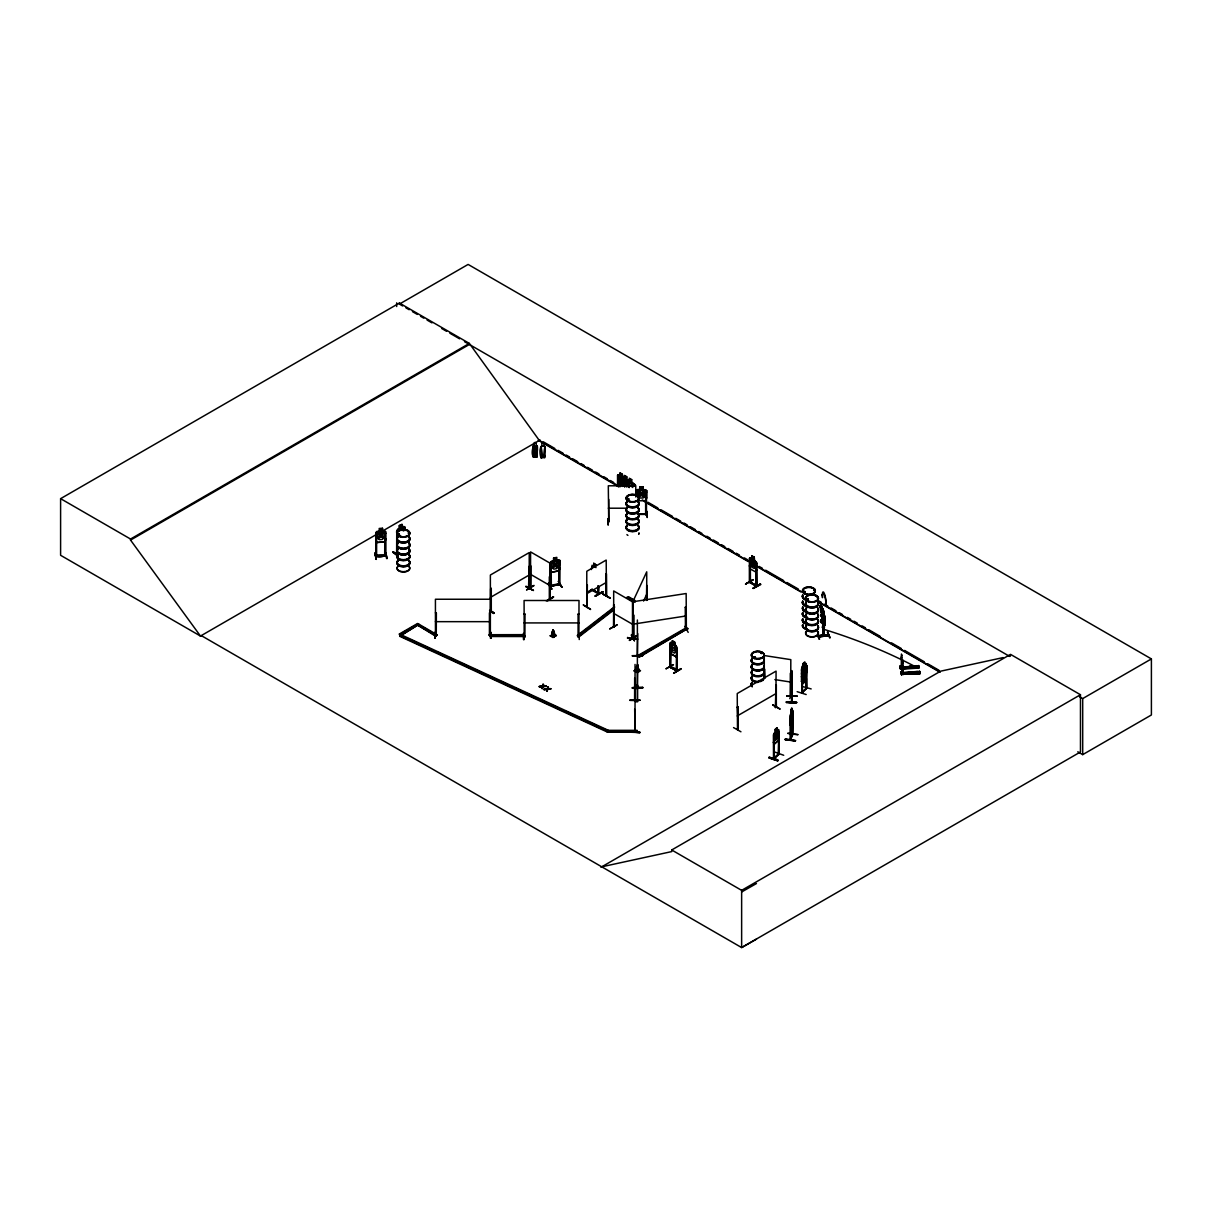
<?xml version="1.0" encoding="UTF-8"?>
<svg xmlns="http://www.w3.org/2000/svg" width="1212" height="1212" viewBox="0 0 1212 1212"><rect width="100%" height="100%" fill="white"/><g stroke="black" fill="none" stroke-linecap="round" stroke-linejoin="round"><path stroke-width="1.5" d="M791.512 681.598L791.406 683.598L791.33 682.386M901.667 667.903L901.94 660.01M791.239 683.386L791.694 675.463L791.194 689.158M791.512 672.493L791.33 677.235M791.512 677.508L791.8 673.72L791.497 683.644M791.497 677.387L791.557 676.387L791.618 678.917M900.925 666.57L900.274 665.797L900.516 669.039M900.168 666.115C899.955 665.509 902.592 670.706 901.425 657.919M902.501 662.373C901.986 671.827 900.925 670.903 902.864 673.645L902.985 665.236M901.864 672.251L902.713 673.645L902.592 659.889L902.864 661.207M786.391 701.748C805.601 701.384 793.769 704.929 786.391 701.733M791.436 680.341L791.345 684.083L791.254 682.507M901.273 657.404L901.425 654.041M917.772 671.569L919.711 671.963L901.213 673.145L901.319 671.948M902.334 663.676L902.788 660.328M791.33 684.568L791.572 679.568L791.663 680.811M911.909 666.676C912.424 668.251 909.212 666.206 910.894 667.403M913 672.812L912.136 673.024M552.975 633.012C552.021 623.922 558.05 640.118 551.596 636.148L552.93 630.088L552.339 633.149M637.179 668.236L637.724 664.782L637.86 668.297M791.694 686.553L791.3 692.582L791.587 674.448M820.978 621.18C821.918 626.225 819.797 615.272 821.584 622.726M823.13 620.892L823.963 635.83L823.327 620.18L823.115 636.073L823.084 621.998M823.418 620.847L823.842 621.877M791.663 685.962L791.466 687.871L791.36 679.856M792.572 710.338L790.269 715.913L790.269 740.017L792.633 733.427M792.315 734.836L792.966 711.929M823.599 621.756L823.312 621.801M791.194 683.083L791.754 679.341L791.406 687.719L791.239 685.568M901.304 666.115L901.501 659.101M536.295 455.5L536.78 448.198A2.288 1.863 0 0 0 536.295 445.258M544.082 456.076L544.552 448.788A2.288 1.863 0 0 0 544.082 445.925L544.037 443.592M791.542 683.083L791.694 678.099M792.466 717.671L790.421 725.397L792.603 717.625M901.455 656.631L901.289 657.934M901.94 660.449L901.819 667.888L901.077 666.57M632.785 637.588C632.013 639.36 633.376 635.467 634.012 637.906L633.997 615.211L633.103 615.363L633.331 638.027L634.194 637.239M633.24 637.997L632.77 637.118M632.482 638.451L632.497 602.47L646.723 571.837L646.723 599.864M791.3 689.658L791.133 690.688M791.406 688.749L791.572 686.553M786.361 702.521L796.663 702.505L786.361 702.445M786.921 696.264L797.238 696.218L786.952 695.9M795.33 741.002C764.575 736.972 816.312 743.623 785.421 738.911M791.451 672.721L791.694 670.615L791.406 676.584M785.406 739.335L795.42 740.759M791.694 673.524L791.815 672.039L791.754 702.339L791.587 670.615M791.421 683.613L791.587 681.795M792.239 674.054L791.724 696.945M791.89 696.4L791.754 701.46M792.254 696.961L792.3 695.612L791.83 696.249M791.36 702.278L791.845 696.491M791.769 702.233L792.3 696.142M637.618 638.921L627.543 638.088M627.528 638.163L627.664 637.376M637.603 639.33L627.649 637.83M552.324 636.497L552.854 630.331L551.596 636.148M637.421 665.297L639.118 670.66L637.451 671.812L636.527 671.721L637.27 665.282M801.45 674.145L801.95 670.872M773.847 758.5L774.301 734.002L775.195 732.26M774.059 757.848L778.574 754.031M824.978 624.468L824.554 616.181L824.948 616.938M824.69 616.923L820.16 605.303L821.236 611.939L823.327 615.62L822.706 610.151L821.236 606.606L820.978 607.348C826.675 608.712 824.357 640.012 825.13 616.772L824.554 617.029M824.448 623.847L825.205 625.044M534.053 443.001L534.007 445.349M534.886 455.242L535.295 454.5L534.886 455.364M543.127 455.136L542.931 456.106L542.824 455.136M543.203 455.348L543.097 455.621M590.502 609.075L583.199 604.879L590.532 609.515M790.542 714.277L790.269 723.322M778.786 737.32L778.24 740.577L774.013 744.304M636.527 671.721L635.467 670.857L637.133 665.312M797.148 691.673L806.177 694.537M526.569 590.017L534.037 585.441L526.765 589.668M616.953 624.786L609.697 629.013M790.572 720.079L790.966 721.337C792.557 718.807 792.421 697.4 790.572 714.928L790.618 740.077L791.694 712.202L790.966 719.125M768.923 757.742C777.195 757.697 784.649 764.257 768.923 757.758L777.68 760.833M769.196 757.394L777.937 760.575M777.937 760.212L769.211 757.015M635.8 671.357L637.058 665.555L635.633 670.312M637.376 655.828L686.356 627.68L687.765 628.498L639.224 657.237L637.8 656.419L653.98 647.072M637.376 619.999L637.376 687.81L637.724 664.782M634.649 700.506C617.893 700.036 650.511 700.021 636.694 700.415M635.043 664.434L635.027 731.593M753.697 657.025L753.879 657.904L755.273 657.465M754.803 657.677L754.061 657.737M760.984 653.268L761.954 653.041M761.272 653.541L761.954 653.495M824.736 624.392L820.872 614.817L824.705 625.074M398.475 529.947L399.293 529.386M397.733 534.295L398.884 534.416M399.566 534.613L398.506 533.689L399.172 534.068M408.868 532.674L408.05 533.022L409.171 532.962M626.907 499.117L627.755 498.511M627.604 498.541L626.922 499.268L628.892 499.147M637.694 497.92L637.512 497.935M807.646 599.349L806.434 599.531M802.753 594.744A6.424 3.712 0 0 0 807.071 599.364L808.01 599.001M808.162 599.561L808.04 598.864M814.04 589.971L814.343 590.002M813.737 590.547L814.419 590.123L813.631 590.259M817.1 597.774L817.055 597.592M551.263 635.633L552.823 630.164M635.467 670.857L637.012 665.464M490.769 611.802L493.723 613.423M493.693 613.499L494.102 612.802L489.648 610.363M494.041 612.863L489.648 610.666M733.548 727.579L740.941 731.79M550.142 586.26L559.914 584.411M551.218 585.245L559.914 583.593M559.05 562.368L559.08 584.835L558.929 562.171L559.929 562.201L558.929 562.171M393.218 551.808L398.354 555.49M393.203 552.172L398.354 555.96L393.279 551.748M637.785 655.692L639.224 656.525L687.765 628.498M635.073 732.184L634.679 709.247M753 562.671L755.106 561.474L753.591 563.777L755.046 567.943L753.106 564.095C752.319 567.867 749.258 564.883 752.591 563.186L751.107 559.171L753.061 562.838M676.19 656.859L670.645 653.556L669.842 650.45L670.569 653.632L676.19 656.859L677.008 654.586M750.137 568.867L749.486 565.656L750.137 568.867L755.833 572.064L756.576 569.731M755.833 572.064L756.576 569.837M801.45 681.538L802.011 667.418M801.405 681.417L801.965 681.977L806.162 676.417M805.647 677.962L806.313 676.417M551.475 572.185L558.853 570.776L560.035 560.489L556.869 560.186M553.657 560.808L550.415 562.338L551.399 572.291L558.974 570.913L560.065 567.958M773.514 758.863L773.407 734.836L775.225 732.26L775.135 729.457L776.907 727.806L776.953 730.745M385.78 539.098L384.659 541.855L376.947 542.431M385.901 539.173L384.749 542.006L376.871 542.521L375.841 539.855L375.947 532.492L376.902 531.401L384.704 530.811L385.901 531.765L385.886 555.808M634.179 637.86L633.194 637.739M686.356 629.755L686.159 593.516L633.103 601.728L632.876 638.618L632.77 615.605M542.234 688.628L542.976 686.34L546.082 685.947L542.976 686.81L542.234 688.628L542.249 686.401L541.643 688.295M546.96 691.355L547.703 689.067L550.793 688.674L547.703 689.537L547.809 686.946L547.067 689.204L543.93 689.613L547.067 688.734L546.96 691.355L546.976 689.128M542.355 686.007C535.174 686.265 543.43 688.34 543.082 684.219L543.082 686.416L543.673 684.553M542.355 686.477L543.082 684.219M791.088 710.444L791.83 708.384L791.694 711.292M791.088 711.368L791.557 710.232M785.3 739.684L785.437 738.896M787.921 733.23L797.844 734.472M790.512 739.441L792.875 734.002M547.794 689.143L548.4 687.28M646.663 497.95L645.496 500.753L637.557 500.753M900.183 667.448L918.605 665.706L918.711 666.464L900.228 667.66L900.274 665.797M918.681 666.085L900.092 667.039L900.561 669.282L919.044 668.039L918.938 667.282L900.486 668.857L900.152 667.312L918.681 666.206L916.726 665.827M917.908 672.327L901.167 672.69L901.607 675.023M901.561 674.781L901.486 671.524M918.999 667.797L918.605 665.509M919.65 671.448L919.756 672.205L919.65 671.448L901.137 672.751M920.044 673.554L901.47 674.342L920.09 673.781M548.566 583.078L551.793 589.183L548.582 583.533M401.748 530.386L402.884 527.659L399.505 529.311M646.481 600.379L646.723 585.457L647.072 599.91M646.829 600.44L647.072 585.517M631.179 635.043L634.406 640.754L631.679 634.558M764.196 678.356L764.287 669.16M764.196 669.357L764.636 678.432M790.36 673.19L790.209 695.233M792.148 692.461L789.754 698.642M673.463 664.752L665.888 668.857L673.115 664.63M823.675 627.013C824.705 625.756 823.63 631.846 823.63 627.24M824.508 627.301C825.266 624.013 819.857 627.574 823.433 627.983M643.557 601.061L646.723 594.259M819.418 639.224L817.206 634.952M374.917 553.414L376.235 559.308M374.917 553.096L376.311 559.414L374.978 553.051M591.274 589.789L592.092 590.259L592.259 589.244L587.775 591.835M592.017 590.214L592.335 589.532L598.046 592.774M592.092 589.668C613.726 601.182 576.382 581.412 598.531 593.925L598.773 586.305M670.524 645.042L669.857 644.663L670.766 644.905L670.494 667.524L670.084 666.07M670.084 666.888L677.356 671.084L676.629 648.238L676.372 670.887C680.296 668.857 660.631 663.312 676.917 670.342M541.946 443.365L541.794 445.925A2.288 1.863 0 0 0 541.325 448.864L541.794 456.076M435.199 632.346L434.835 638.3M435.29 638.239L435.214 631.997M523.478 639.572L523.417 633.618L523.948 639.163M523.917 639.542L523.917 633.209L524.008 639.618M750.183 581.927L749.349 581.502L750.425 582.608L750.349 565.746M750.198 557.868L756.5 562.413L756.652 586.487L749.349 582.321L749.41 558.308L751.955 558.793M750.44 581.76L749.622 581.321M755.909 586.153L756.167 563.489L755.849 586.108L755.955 585.32M801.602 693.006L806.51 687.916M805.919 688.446L806.844 688.052L801.541 692.31L802.435 692.673L802.359 670.281L801.602 670.645L802.359 670.281M737.154 728.821C739.638 727.715 735.426 729.866 738.138 729.382L738.138 706.929L737.229 707.172L738.138 706.929M403.323 531.023L402.02 524.326L399.354 525.523L399.354 528.296L396.763 530.523L396.612 554.641L397.233 554.066M774.286 757.848L774.317 758.621M778.271 753.682L779.21 753.258L773.514 758.939M778.771 753.182L779.164 754.182L773.817 759.106L773.998 736.063L773.907 759.015M380.81 534.613L383.659 531.871L381.538 535.204L383.765 538.31L380.871 535.84L377.962 538.734L380.159 535.28L378.053 532.295L380.962 534.507M792.875 734.82L792.603 710.232L792.375 734.881M385.719 555.566C385.068 557.232 371.857 555.853 376.796 555.899M384.81 533.265L385.78 533.386L384.81 533.265L384.704 555.687L385.886 554.99M586.744 607.348L586.79 571.276L606.197 560.065L606.454 596.259M605.833 596.243L606.197 573.685L606.091 596.092M754.212 657.768L754.621 656.859M761.787 653.026L761.363 652.844M807.737 599.243L806.828 598.88M813.964 590.259L814.373 590.714M686.159 628.998L685.462 629.104C685.598 631.407 684.401 627.831 686.25 628.74M685.159 629.725L686.25 629.558M790.724 739.956L792.375 734.29M396.324 553.611L397.46 553.642M397.157 554.096L396.324 554.429L397.006 553.278M558.944 559.793L551.46 561.217L550.415 562.338M398.172 529.917L399.505 528.387L399.415 525.584M436.471 634.679L435.532 634.74M524.084 634.649L489.527 634.709M490.436 635.527L489.345 635.527L490.36 635.497L490.375 575.018L529.22 552.596L529.22 588.638C528.432 590.486 530.038 586.956 528.932 588.32M525.084 635.967L524.19 635.967M525.114 636.755L524.008 636.785L524.19 635.664L525.114 636.542M579.078 635.967L578.003 635.967M613.196 610.439L579.078 636.785L577.972 636.558L579.109 636.542M535.083 455.045L535.219 454.727M646.647 514.645C645.057 515.661 645.042 512.615 646.647 513.63M801.889 670.887L805.662 666.827L806.253 669.085M804.541 679.038L804.586 681.841L802.965 683.553L804.692 681.871L805.45 677.296L804.647 665.661L802.647 667.933L803.692 670.024L802.602 674.417L804.01 670.266L805.419 671.463L804.359 669.297L805.298 665.115L804.041 669.009L803.177 667.403L802.314 675.463L803.117 683.432M803.071 663.555L804.798 661.873L805.45 669.963L804.632 678.159L803.117 679.75L802.314 668.115L803.162 663.585L802.132 667.509M802.041 667.479L805.904 663.464L804.738 664.782M805.95 688.492L806.768 665.646L806.813 688.158L801.859 693.234L802.041 670.175M806.768 665.646L806.01 666.024M802.041 678.432L805.783 674.493C808.828 664.721 802.48 684.871 801.496 676.326M802.192 686.416L811.176 688.931M802.011 693.143L801.45 668.994M530.538 587.502L530.689 588.32L530.568 565.549L530.28 588.093M549.4 599.137L549.4 576.715M614.075 627.165L613.681 604.591L613.651 626.983M911.894 667.024L911.076 667.282M777.013 727.836L775.225 729.488M777.013 730.594L778.725 730.018M774.013 733.366L778.225 729.457M778.877 753.94L778.271 754.5L778.816 731.563L779.134 754.122M779.119 731.669L778.331 732.018M778.195 740.517L774.059 744.471L773.407 742.183M774.938 752.107L783.709 755.273M636.527 490.618L637.603 489.572L645.42 489.724L646.541 490.648L646.435 514.706M375.735 555.55L376.644 555.475M376.538 555.414L376.72 556.263M490.421 610.181L491.36 610.197M490.421 611L491.39 610.818L490.557 611.242L490.633 588.774M738.093 728.609L737.472 728.973M775.453 706.672L776.407 706.49L775.407 706.641M775.407 707.55L776.392 706.444M825.175 624.983L820.872 614.817M536.901 446.167L537.052 457.03C534.977 458.333 538.976 449.379 536.871 445.864M541.219 446.652C544.385 474.634 534.553 441.986 544.658 446.652M536.871 456.803C526.341 461.121 537.583 429.745 533.401 456.909M533.841 457.03L533.447 456.803M540.961 457.606L544.93 457.591L544.9 446.864M579.048 636.739L577.442 635.346L614.56 606.757M577.442 636.042L587.835 628.043M590.805 625.756L608.621 612.03M611.59 609.742L614.56 607.454M613.196 609.727L579.048 636.042L577.442 635.346M790.8 695.658L790.709 673.463M637.148 731.033L608.363 731.033L607.121 731.942L399.718 636.3L419.019 624.286L400.824 635.497L399.399 633.982L417.61 623.468L437.229 634.8L435.82 636.315L417.61 625.104L435.82 635.618L437.229 634.8M399.718 636.3L400.96 634.694L399.399 633.982M607.121 731.942L608.363 730.336L637.148 730.336L637.148 732.199L608.363 732.199L608.363 730.336L400.96 634.694L400.824 635.497M617.65 475.346L618.453 474.786L617.544 475.271L617.575 486.224M629.27 487.512L629.301 478.21L631.679 479.588C628.68 484.133 644.36 489.193 627.558 480.073L625.498 482.512L623.483 478.952L625.028 482.861C621.68 484.467 624.68 487.618 625.543 483.77L626.816 487.072M749.486 558.384L750.289 557.823M824.115 619.423L821.236 613.317L821.342 605.106L824.221 612.924L824.221 619.408L823.327 618.378M398.293 533.78L398.4 534.613M628.498 499.071L627.286 499.056M803.329 591.82L805.177 591.956L804.026 591.91M808.101 599.455L806.495 599.425M435.32 635.285L436.471 635.482L435.381 635.24M489.315 634.906L490.466 634.467M489.451 635.27L489.375 634.421M490.36 635.542L490.315 634.452M490.527 635.815L525.114 636.164M577.972 636.179L579.109 635.724M577.972 636.558L578.972 636.527M578.972 635.952L578.185 635.967M637.451 671.812L637.588 665.433L638.951 671.206M806.374 688.537L805.813 663.434M542.128 443.244L543.506 443.107M778.68 754.546L778.786 729.927M587.108 584.714L587.047 607.515L587.365 584.851M602.743 593.971L610.212 598.137L602.894 593.895M624.438 478.255L624.438 475.498L626.846 476.861L626.695 479.71M626.771 476.907L624.362 475.543M626.771 479.664L627.983 481.27L628.104 486.527M622.014 485.345C616.226 470.741 633.543 479.8 629.104 487.512M617.832 476.74L617.832 486.073M528.493 589.062L529.22 566.216L529.477 588.865M528.75 589.214L529.477 566.352M525.75 586.578L533.492 590.517L526.159 586.335M597.789 592.926L598.789 592.926M598.122 585.926L597.789 593.501L598.607 593.971M602.758 592.017C579.366 604.394 618.999 582.957 595.516 596.228M595.107 596.016L602.394 591.698M677.281 648.617L676.372 648.375M670.266 666.13L669.857 667.176L677.114 671.221L677.008 647.117L674.63 644.829L674.539 642.118M670.842 666.539L669.781 666.236L670.494 666.706M680.871 668.585L673.614 673.266L680.947 669.039M680.902 668.948L673.72 673.266M775.332 707.596L776.074 684.75L776.316 707.399L776.316 684.886M779.937 708.823L773.014 704.869M737.487 707.308L738.138 729.351M546.264 600.91L553.536 596.698L547.43 600.713M547.93 600.652L553.581 597.137M629.573 640.466L636.648 635.739L629.392 639.951M629.407 640.33L636.679 636.148M201.374 635.649L200.586 636.118L60.6 555.293L60.6 498.662L399.415 303.045L469.362 343.42L539.31 440.441L620.044 486.83L620.044 472.847L622.423 474.225L622.392 477.164M399.415 303.045L399.415 304.091L468.12 264.428L1151.4 658.919L1151.4 714.974L1082.695 754.637L1077.786 751.788M60.6 498.662L130.548 539.037L469.362 343.42M756.47 939.118L741.638 947.572L201.283 635.603L200.48 636.058L130.548 540.082L469.362 344.466M200.48 636.058L376.008 534.719M540.097 439.986L382.553 531.038L382.537 528.22L379.189 528.462L379.311 531.371L377.629 532.416L377.629 537.567L379.311 539.658L382.431 539.416L384.113 537.083L384.113 531.932L382.431 531.144L382.431 528.311M622.423 476.998L623.938 477.952L618.408 474.665M620.044 475.604L618.847 476.028L618.847 481.179L620.044 484.073L622.271 485.361L623.468 483.846L623.468 478.695L622.271 477.089M623.968 477.876L624.771 479.513M624.741 479.391L624.771 486.936M627.589 480.073L629.301 480.967M618.302 485.83L617.65 482.618L618.287 485.845M631.679 479.588L631.528 486.785M634.073 484.694L633.149 483.285M399.399 634.679L417.61 624.18L431.169 631.997M490.375 597.44L529.22 575.018M593.804 566.14L593.804 563.383L593.804 566.322L592.607 566.549M596.122 564.807L593.728 563.428M586.79 593.698L606.197 582.487M553.217 633.664L556.323 635.542L552.975 637.467L549.854 635.679M633.497 601.909L627.013 597.471L628.437 596.652L634.906 600.394M627.013 598.167L628.437 597.349L633.285 600.152M751.879 558.656L751.879 555.884L754.258 557.262L754.182 560.08L756.652 562.383L756.909 586.335L749.622 582.139M749.698 559.762L750.107 582.714M751.879 555.884L750.683 564.216L751.879 567.11L754.106 568.398L755.303 566.883L754.258 557.262M753.137 579.639L745.456 584.078L753.031 579.987M756.833 585.487L750.183 582.169L756.424 585.623M753.137 588.047L760.469 583.911L753.182 588.123M760.469 584.229L753.197 588.487L760.818 584.487M657.222 645.208L668.554 638.663M671.781 636.8L684.735 629.316M676.144 645.784L670.69 642.451L669.842 643.057L669.857 667.176L670.115 644.526M672.312 643.587L672.312 640.633L674.705 642.012L675.735 646.481L675.735 651.632L674.539 653.147L672.312 651.859L671.115 648.965L671.115 643.814L672.312 643.39M634.073 670.903L637.179 668.888M637.421 668.888L640.527 670.766L637.421 672.69L634.073 670.827M737.229 715.959L776.074 693.537M600.97 867.277L940.588 671.19L1003.157 657.586M601.758 866.807L671.706 851.597L671.706 849.976L1010.52 654.359L1080.468 694.734L1080.468 751.955L741.638 947.572L741.638 890.35L1080.468 694.734M1010.52 655.98L1009.732 656.449L464.484 341.648M1079.453 696.703L1082.695 698.582L1151.4 658.919M741.638 891.987L756.47 883.533M643.163 486.966L640.012 486.966L640.012 489.724L638.33 490.648L638.33 495.799L640.012 497.996L643.163 497.996L644.86 495.799L644.86 490.648L643.163 489.724L643.284 486.8L639.906 486.876L639.906 489.633M399.505 525.629L401.99 524.508M401.93 527.22L404.747 526.917L404.747 530.614L404.581 526.932M396.763 554.581L397.157 531.674M397.369 531.841L396.415 532.007M491.042 609.863L490.784 611.196M775.922 707.172L776.074 671.115L737.229 693.537L737.487 729.73M399.202 534.325L398.187 534.492M626.922 499.268L628.573 499.556L628.255 498.511M803.935 591.198L803.904 592.107M804.859 592.092L803.738 592.153M807.01 598.683L806.631 599.546M533.659 446.304L533.628 457.03M541.188 457.5L541.885 457.485M544.203 457.621L544.658 448.273M534.583 442.516L535.734 442.516M543.021 455.818L542.658 455.939M790.694 695.9L790.815 659.646L764.287 655.54L764.287 678.159A6.514 3.757 0 0 0 764.06 677.129M559.838 584.669L560.035 583.79L559.187 584.017M686.159 629.816L686.159 607.151L685.25 607.288L685.477 629.952M608.757 499.405L608.818 521.827M549.763 598.97L549.99 563.125L530.568 551.914L530.583 588.335M803.753 591.289L805.101 591.517M636.239 669.888L637.133 669.706M376.599 556.535L376.644 533.871L375.735 533.931L376.644 533.871M624.513 478.392L623.301 478.619L623.301 483.77L624.513 486.663M737.957 729.169L737.881 706.793M628.104 481.376L629.301 481.149M553.611 557.975L556.823 557.368L556.747 560.308L558.353 560.914L558.353 566.065L556.747 568.579L553.763 569.155L552.157 567.246L552.157 562.095L553.763 560.868L553.611 557.975L553.611 560.732M550.233 563.822L551.233 563.853L550.233 563.822L550.248 586.457L558.838 584.032M561.717 587.244L558.368 581.215L561.641 586.866M558.459 581.593L562.126 587.229M676.675 670.66L676.629 653.844M608.712 522.099L608.303 485.785L635.755 485.785L635.755 496.996M686.25 607.348L685.25 607.288M633.179 636.891L633.997 636.815M685.356 629.907L686.113 629.558M688.204 632.391L684.932 626.316M633.103 624.15L686.159 615.954M911.954 672.342L912.848 672.478M820.948 605.318L823.433 610.272M821.221 608.06L825.13 617.544L821.388 606.939L823.206 611.303L822.448 611.848L823.206 616.075L821.418 611.651L821.403 607.894M823.327 610.212L824.221 612.924M820.948 611.742L821.054 605.303M820.872 615.575L821.221 614.772M820.706 621.332L820.994 620.014M820.706 620.059L821.584 621.438M823.706 621.332L822.63 621.438L822.857 635.982M829.614 637.815L827.69 632.043M818.055 635.755L828.205 634.694M818.145 635.936L828.19 634.527M828.478 634.952L818.479 636.739L828.463 634.861L818.161 635.603M827.281 632.043L830.084 637.83L827.69 631.997M543.082 685.962L546.082 685.947M539.204 686.416L546.082 686.416M539.204 686.886L542.249 686.856M547.794 688.689L550.793 688.674M543.93 689.143L550.793 689.143M543.93 689.613L546.976 689.598M578.033 635.694L578.079 636.755M646.435 513.888L637.497 513.858M645.723 514.418L646.647 514.449M559.686 584.381L550.475 586.457M525.826 586.457L533.083 590.289M772.665 704.99L779.998 709.172M524.902 636.815L525.008 614.12L524.084 614.12L525.008 614.12M578.897 636.815L579.003 600.501L524.084 600.501L524.19 636.785M385.764 552.717L387.082 558.611L385.749 552.672M901.804 655.45L901.743 654.586M901.819 655.722L901.819 657.737M902.713 663.494L902.864 661.464M910.061 666.07C911.53 671.115 908.273 664.403 911.939 665.949L912.333 667.918M913.606 666.039L915.469 665.721L915.878 667.691M900.395 668.024L902.41 667.812L902.41 668.782L902.016 665.842M901.183 671.706L903.091 671.736L901.243 672.266M911.106 672.024L912.984 671.706L913.378 673.675M914.651 671.781L916.514 671.463L916.923 673.433M901.198 673.024L919.726 671.827M901.44 673.781L903.425 673.402L903.455 674.523L903.061 671.584M920.044 673.221L901.47 674.357L920.059 673.417L919.65 671.251M559.702 584.411L559.823 583.608M550.475 585.638L551.339 586.26L551.127 563.656M627.68 498.526L628.77 498.859M398.96 534.871L398.051 534.583M807.086 598.698L808.313 599.273M598.228 592.607L597.91 593.607L597.864 586.078M670.494 667.524L670.766 644.905M607.969 518.903L608.257 524.432M436.365 612.863L435.426 612.863L436.365 613.06L436.259 635.558L435.35 635.527L436.471 634.467M524.084 635.346L489.421 635.497L489.421 612.863L490.345 612.863M578.079 614.12L579.003 614.332L578.079 614.12L578.079 636.815M579.078 633.679L579.245 639.542M637.724 633.618L637.376 656.571M524.978 636.527L490.527 636.512L490.527 634.649M490.496 638.36L490.496 631.982M632.391 655.662L642.693 655.495L632.406 655.995M632.406 655.859L642.693 655.798M634.679 678.069L634.588 701.021M642.693 687.371C623.725 686.507 634.846 690.295 642.693 687.325M632.406 688.143L642.708 688.128M632.406 687.825L642.708 687.765M629.71 700.309L640.012 700.248M629.71 731.806L640.012 732.578L629.71 731.896M640.012 732.215L629.71 732.199L640.012 732.548M541.219 455.318L541.491 457.182L544.385 457.182L544.658 455.318M533.704 455.515L536.613 455.515M542.415 455.545L543.461 455.454L543.461 457.182L542.415 457.091L542.415 455.454M533.447 455.818L536.871 455.818M541.491 456.091L544.385 456.091M541.219 456.288L544.658 456.288M533.704 456.606L536.613 456.606M637.603 489.633L640.012 489.663M643.163 489.663L646.663 490.602M646.541 492.011L645.617 492.011L645.648 514.676M636.467 492.223L637.391 492.223M645.617 492.223L646.541 492.223M608.303 508.207L626.604 508.207M646.799 511.509L647.223 517.524L646.723 511.146M637.497 514.07L645.511 514.07M637.497 514.449L646.541 514.388M490.345 599.243L435.426 599.243L435.456 635.512M435.426 621.665L490.345 621.665M524.084 622.923L579.003 622.923M552.975 637.467L556.323 635.467M635.618 701.097L637.618 701.097M608.363 731.487L637.148 731.487M385.613 554.748C379.129 560.156 367.312 554.142 384.704 554.869M822.993 622.059L822.63 621.211M786.921 696.097L797.238 696.233M384.886 555.081L384.749 555.899M375.887 556.596L375.856 532.522M552.96 630.376L554.748 635.982M776.862 730.715L777.74 730.806L776.862 738.987L775.195 740.532L774.301 739.153M790.936 710.277L791.042 713.05M787.815 733.427L797.86 734.805M774.892 679.599L790.815 682.068M754.531 656.798L755.364 657.419L754.531 657.086M385.28 552.672L386.598 558.535M806.328 663.873L806.45 673.024M801.541 676.432L801.996 678.553M549.672 599.364L549.657 576.564M749.849 582.184L749.698 567.231M407.823 638.557L433.532 650.42M436.956 651.995L483.24 673.342M486.663 674.917L512.373 686.78M515.797 688.355L556.944 707.323M565.519 711.277L608.363 731.033M399.718 635.603L607.121 731.245M638.073 669.797L639.118 670.66M791.754 701.763L791.421 676.266M626.771 485.724L624.513 484.452L624.513 479.301L627.558 481.134L626.028 483.452L627.058 486.027M624.756 480.967L624.089 480.588L624.089 486.194M626.831 482.224L627.498 486.345M489.603 610.757L494.102 613.272M399.415 304.091L402.672 305.969M405.929 307.848L409.186 309.727M412.428 311.605L417.307 314.423M420.564 316.302L423.821 318.18M427.078 320.059L431.957 322.877M441.713 328.513L446.592 331.33M449.849 333.209L459.606 338.83M618.332 474.71L620.12 475.755L620.12 472.983M620.044 476.71L622.301 478.134M629.301 482.058L631.558 483.482M751.788 555.929L754.182 557.323M620.044 481.861L622.271 483.149M756.167 563.489L756.833 563.883L755.909 563.641M543.37 441.865L554.808 448.47M558.081 450.364L562.989 453.197M566.246 455.076L569.519 456.969M572.791 458.848L577.7 461.681M580.972 463.575L584.229 465.469M587.502 467.347L592.41 470.18M595.683 472.074L598.94 473.953M603.849 476.786L607.121 478.679M610.393 480.558L613.651 482.452M647.981 502.268L657.798 507.934M661.055 509.813L672.508 516.418M675.766 518.312L680.674 521.145M683.947 523.023L687.219 524.917M690.492 526.811L695.385 529.629M698.657 531.523L701.93 533.416M706.823 536.234L710.096 538.128M713.368 540.022L718.277 542.855M721.549 544.733L724.806 546.627M728.079 548.506L732.987 551.339M736.26 553.233L739.517 555.111M744.426 557.944L747.698 559.838M759.136 566.443L762.409 568.322M765.681 570.216L783.664 580.593M786.921 582.487L798.375 589.093M817.979 600.41L821.251 602.303M824.524 604.197L827.796 606.076M831.068 607.969L835.962 610.803M839.234 612.681L842.507 614.575M847.4 617.408L850.672 619.287M853.945 621.18L857.217 623.059M862.126 625.892L865.383 627.786M868.656 629.664L880.094 636.285M891.547 642.89L901.349 648.541M904.622 650.435L924.241 661.752M927.498 663.646L938.952 670.251M642.284 499.889L750.167 562.186M755.076 565.019L802.48 592.38M817.191 600.879L939.785 671.66M538.234 440.289L618.59 486.694M644.829 501.829L748.152 561.489M756.349 566.216L800.632 591.789M817.024 601.258L940.027 672.266M752.728 579.881L745.85 583.851M593.804 563.565L596.031 564.853M596.031 567.61L592.092 565.246L591.426 569.549M686.356 628.392L687.765 629.21M627.013 597.471L635.118 602.137M633.103 602.167L613.681 590.956L613.696 627.377L613.757 604.924M670.6 642.496L672.387 643.542L672.387 640.784M613.681 613.378L633.103 624.589M669.827 645.663L677.008 649.783M530.568 574.352L549.99 585.563M548.4 687.749L547.809 686.946M671.706 849.976L741.638 890.35M404.656 526.993L403.702 526.417L397.642 529.235L396.854 537.87M396.763 537.916L397.581 540.294M392.87 552.339L397.9 556.157M823.645 635.406L824.008 621.695M536.204 446.061L536.613 457.03M536.234 446.167L536.386 457.03M606.5 596.243L606.454 573.837M554.914 635.436L553.323 630.134M628.331 480.543L629.179 481.997M560.035 560.489L559.868 584.699M551.399 572.291L550.521 569.701M548.521 583.442L551.793 589.183M548.082 583.578L551.308 589.229M536.143 442.774L536.295 445.349M631.603 634.921L634.406 640.754M820.327 606.227L820.327 607.894M821.236 610.56L822.706 614.105L822.706 611.53M817.691 634.482L819.509 639.285L817.645 634.83M773.514 742.229L774.104 744.335M637.542 665.358L638.8 670.145M805.753 666.858L806.313 669.009M916.726 665.63L917.12 667.6A394.006 261.989 9 0 0 823.63 629.27M917.772 671.387L918.166 673.357M913.606 665.842L913.999 667.812M914.651 671.584L915.045 673.554M911.106 671.827L911.5 673.796M901.486 673.16L901.364 671.978M610.045 598.122L602.712 594.062M631.543 482.361L632.725 484.042L632.725 487.482M637.467 665.585L638.345 671.63M554.142 636.406L553.263 630.361L553.248 636.588M553.217 630.073L553.869 634.573M790.179 723.231L790.542 725.412M901.667 657.752L901.789 659.495M534.007 455.5L533.538 448.198A2.288 1.863 0 0 1 534.007 445.258M791.375 684.28L791.421 686.825L791.345 685.341M791.572 675.463L791.739 677.629M491.072 638.36L490.951 632.361L490.633 638.3M902.546 664.843L902.592 672.327M608.257 524.902L608.227 518.494L608 524.857M1082.695 698.582L1082.695 754.637M821.297 621.483L821.297 622.771M820.297 605.439L820.297 608.015M806.45 678.629L806.465 688.522M803.026 680.644L803.071 683.583M764.727 669.221L764.727 678.235M646.663 490.542L646.663 498.011M637.391 495.966L637.391 492.011L636.467 492.011L636.467 495.966M636.527 490.557L636.527 496.162M622.271 474.331L622.286 486.451M618.499 477.119L618.499 486.451M618.241 477.255L618.241 486.603M617.15 624.953L609.894 628.71M598.531 586.457L598.38 593.925M591.895 589.38L591.865 590.214M535.689 456.606L535.689 454.864L534.628 454.97L534.628 456.606M534.113 453.227L534.083 456.909M533.447 445.864L533.189 457.045M491.284 588.396L491.284 610.909L491.042 588.259M396.672 302.833L396.672 306.545M130.548 539.037L130.548 540.082M764.06 665.994A6.514 3.757 0 0 1 756.924 670.706A6.514 3.757 0 0 1 752.137 665.085M763.984 666.373A6.424 3.712 0 0 1 756.939 671.009A6.424 3.712 0 0 1 752.213 665.479M764.166 672.145A6.393 3.697 0 0 1 756.121 675.72A6.393 3.697 0 0 1 752.228 670.312M752.213 670.645A6.424 3.712 0 0 0 756.939 676.175A6.424 3.712 0 0 0 763.984 671.615A6.424 3.712 0 0 1 756.939 676.175A6.424 3.712 0 0 1 752.213 670.721M764.06 659.813A6.514 3.757 0 0 1 756.924 664.509A6.514 3.757 0 0 1 752.137 658.904M763.984 665.327A6.424 3.712 0 0 1 756.939 669.978A6.424 3.712 0 0 1 752.213 664.434M763.969 660.192A6.408 3.697 0 0 1 756.939 664.812A6.408 3.697 0 0 1 752.228 659.298M764.06 665.676A6.514 3.757 0 0 1 756.924 670.387A6.514 3.757 0 0 1 752.137 664.767M764.06 659.495A6.514 3.757 0 0 1 756.924 664.191A6.514 3.757 0 0 1 752.137 658.586M763.969 659.146A6.408 3.697 0 0 1 756.939 663.782A6.408 3.697 0 0 1 752.228 658.252M752.137 686.492A6.514 3.757 0 0 1 752.137 682.72M752.213 686.825A6.424 3.712 0 0 1 752.213 683.113M764.181 673.084A6.408 3.697 0 0 1 756.121 676.66A6.408 3.697 0 0 1 752.228 671.236M757.773 682.174A6.514 3.757 0 0 1 752.137 676.538M764.06 677.447A6.514 3.757 0 0 1 764.287 678.417M752.213 685.78A6.424 3.712 0 0 1 752.213 682.068M757.773 682.477A6.408 3.697 0 0 1 752.228 676.932M752.137 686.174A6.514 3.757 0 0 1 752.137 682.401M763.408 679.977A6.514 3.757 0 0 1 762.378 680.765M761.03 681.356A6.514 3.757 0 0 1 759.454 681.735M757.773 681.856A6.514 3.757 0 0 1 752.137 676.22M763.969 678.705A6.408 3.697 0 0 1 762.303 680.356M760.984 680.947A6.408 3.697 0 0 1 753.243 680.356A6.408 3.697 0 0 1 752.228 675.887M763.969 676.781A6.408 3.697 0 0 1 764.181 677.735M409.05 543.794A6.408 3.697 0 0 1 403.232 549.248A6.408 3.697 0 0 1 397.945 543.612M409.065 549.218A6.439 3.712 0 0 1 403.232 554.687A6.439 3.712 0 0 1 397.93 549.036M409.02 548.627A6.378 3.681 0 0 1 403.232 554.066A6.378 3.681 0 0 1 397.975 548.445M409.141 543.4A6.514 3.757 0 0 1 403.217 548.945A6.514 3.757 0 0 1 397.854 543.218M409.141 543.082A6.514 3.757 0 0 1 403.217 548.627A6.514 3.757 0 0 1 397.854 542.9M409.05 542.749A6.424 3.712 0 0 1 403.232 548.218A6.424 3.712 0 0 1 397.93 542.567M409.05 537.598A6.424 3.712 0 0 1 403.232 543.067A6.424 3.712 0 0 1 397.93 537.416M409.141 537.219A6.514 3.757 0 0 1 403.217 542.764A6.514 3.757 0 0 1 397.854 537.037M409.141 536.901A6.514 3.757 0 0 1 403.217 542.446A6.514 3.757 0 0 1 397.854 536.719M409.05 536.552A6.424 3.712 0 0 1 403.232 542.037A6.424 3.712 0 0 1 397.93 536.386M409.065 548.763A6.439 3.712 0 0 1 403.232 554.232A6.439 3.712 0 0 1 397.93 548.582M409.05 561.429A6.408 3.697 0 0 1 403.232 566.883A6.408 3.697 0 0 1 397.945 561.247M409.065 566.595A6.439 3.712 0 0 1 403.232 572.079A6.439 3.712 0 0 1 397.93 566.413M409.02 566.262A6.378 3.681 0 0 1 403.232 571.7A6.378 3.681 0 0 1 397.975 566.08M409.141 561.035A6.514 3.757 0 0 1 403.217 566.58A6.514 3.757 0 0 1 397.854 560.853M409.141 560.717A6.514 3.757 0 0 1 403.217 566.262A6.514 3.757 0 0 1 397.854 560.535M409.05 560.383A6.408 3.697 0 0 1 403.232 565.837A6.408 3.697 0 0 1 397.945 560.202M409.05 555.232A6.408 3.697 0 0 1 403.232 560.702A6.408 3.697 0 0 1 397.945 555.051M409.141 554.854A6.514 3.757 0 0 1 403.217 560.398A6.514 3.757 0 0 1 397.854 554.672M409.141 554.535A6.514 3.757 0 0 1 403.217 560.08A6.514 3.757 0 0 1 397.854 554.354M409.05 554.187A6.424 3.712 0 0 1 403.232 559.671A6.424 3.712 0 0 1 397.93 554.02M638.224 508.616A6.424 3.712 0 0 1 632.406 514.085A6.424 3.712 0 0 1 627.104 508.434M638.239 513.57A6.439 3.712 0 0 1 632.391 519.054A6.439 3.712 0 0 1 627.104 513.388M638.194 513.449A6.378 3.681 0 0 1 632.406 518.887A6.378 3.681 0 0 1 627.134 513.267M638.315 508.222A6.514 3.757 0 0 1 632.391 513.767A6.514 3.757 0 0 1 627.028 508.04M638.315 507.904A6.514 3.757 0 0 1 632.391 513.449A6.514 3.757 0 0 1 627.028 507.722M638.224 507.57A6.424 3.712 0 0 1 632.406 513.04A6.424 3.712 0 0 1 627.104 507.389M638.224 502.419A6.424 3.712 0 0 1 632.406 507.889A6.424 3.712 0 0 1 627.104 502.238M638.315 502.041A6.514 3.757 0 0 1 632.391 507.586A6.514 3.757 0 0 1 627.028 501.859M638.315 501.723A6.514 3.757 0 0 1 632.391 507.267A6.514 3.757 0 0 1 627.028 501.541M638.224 501.389A6.408 3.697 0 0 1 632.406 506.843A6.408 3.697 0 0 1 627.119 501.207M638.239 513.843A6.439 3.712 0 0 1 632.391 519.327A6.439 3.712 0 0 1 627.104 513.661M638.224 526.25A6.408 3.697 0 0 1 632.406 531.704A6.408 3.697 0 0 1 627.119 526.069M638.315 525.856A6.514 3.757 0 0 1 632.391 531.401A6.514 3.757 0 0 1 627.028 525.675M638.315 525.538A6.514 3.757 0 0 1 632.391 531.083A6.514 3.757 0 0 1 627.028 525.357M638.224 525.205A6.424 3.712 0 0 1 632.406 530.674A6.424 3.712 0 0 1 627.104 525.023M638.224 520.054A6.424 3.712 0 0 1 632.406 525.523A6.424 3.712 0 0 1 627.104 519.872M638.315 519.675A6.514 3.757 0 0 1 632.391 525.22A6.514 3.757 0 0 1 627.028 519.493M638.315 519.357A6.514 3.757 0 0 1 632.391 524.902A6.514 3.757 0 0 1 627.028 519.175M638.224 519.024A6.408 3.697 0 0 1 632.406 524.478A6.408 3.697 0 0 1 627.119 518.842M638.224 514.358A6.408 3.697 0 0 1 632.406 519.827A6.408 3.697 0 0 1 627.119 514.191M638.982 532.947A6.408 3.697 0 0 1 638.724 533.901M627.922 535.386A6.408 3.697 0 0 1 626.937 534.598M638.997 533.295A6.424 3.712 0 0 1 638.739 534.25M817.645 608.742A6.424 3.712 0 0 1 811.813 614.211A6.424 3.712 0 0 1 806.525 608.56M817.645 613.969A6.439 3.712 0 0 1 811.813 619.453A6.439 3.712 0 0 1 806.51 613.802M817.645 613.696A6.439 3.712 0 0 1 811.813 619.18A6.439 3.712 0 0 1 806.51 613.53M817.721 608.363A6.514 3.757 0 0 1 811.813 613.908A6.514 3.757 0 0 1 806.45 608.182M817.721 608.03A6.514 3.757 0 0 1 811.813 613.59A6.514 3.757 0 0 1 806.45 607.848M817.645 607.697A6.424 3.712 0 0 1 811.813 613.181A6.424 3.712 0 0 1 806.525 607.53M817.645 602.546A6.424 3.712 0 0 1 811.813 608.03A6.424 3.712 0 0 1 806.525 602.379M817.721 602.167A6.514 3.757 0 0 1 811.813 607.712A6.514 3.757 0 0 1 806.45 601.985M817.721 601.849A6.514 3.757 0 0 1 811.813 607.394A6.514 3.757 0 0 1 806.45 601.667M817.645 601.516A6.424 3.712 0 0 1 811.813 606.985A6.424 3.712 0 0 1 806.525 601.334M817.645 614.166A6.439 3.712 0 0 1 811.813 619.65A6.439 3.712 0 0 1 806.51 613.984M817.645 626.377A6.424 3.712 0 0 1 811.813 631.846A6.424 3.712 0 0 1 806.525 626.195M817.645 631.558A6.439 3.712 0 0 1 811.813 637.042A6.439 3.712 0 0 1 806.51 631.376M817.645 631.331A6.439 3.712 0 0 1 811.813 636.815A6.439 3.712 0 0 1 806.51 631.164M817.721 625.998A6.514 3.757 0 0 1 811.813 631.543A6.514 3.757 0 0 1 806.45 625.816M817.721 625.665A6.514 3.757 0 0 1 811.813 631.225A6.514 3.757 0 0 1 806.45 625.483M817.645 625.331A6.424 3.712 0 0 1 811.813 630.816A6.424 3.712 0 0 1 806.525 625.165M817.645 620.18A6.424 3.712 0 0 1 811.813 625.665A6.424 3.712 0 0 1 806.525 620.014M817.721 619.802A6.514 3.757 0 0 1 811.813 625.347A6.514 3.757 0 0 1 806.45 619.62M817.721 619.483A6.514 3.757 0 0 1 811.813 625.028A6.514 3.757 0 0 1 806.45 619.302M817.645 619.15A6.424 3.712 0 0 1 811.813 624.619A6.424 3.712 0 0 1 806.525 618.968M817.615 614.514A6.393 3.697 0 0 1 811.813 619.953A6.393 3.697 0 0 1 806.541 614.332M807.071 606.591A6.424 3.712 0 0 1 802.753 601.97M807.071 611.409A6.408 3.697 0 0 1 802.768 606.803M815.161 594.956A6.424 3.712 0 0 1 815.328 595.91M807.056 606.273A6.514 3.757 0 0 1 802.662 601.606M807.056 605.955A6.514 3.757 0 0 1 802.662 601.288M807.071 605.545A6.424 3.712 0 0 1 802.753 600.94M807.071 600.394A6.424 3.712 0 0 1 802.753 595.789M807.056 600.091A6.514 3.757 0 0 1 802.662 595.41M807.056 599.773A6.514 3.757 0 0 1 802.662 595.092M807.071 624.225A6.424 3.712 0 0 1 802.753 619.605M807.071 629.043A6.408 3.697 0 0 1 802.768 624.438M807.071 629.392A6.424 3.712 0 0 1 802.753 624.771A6.424 3.712 0 0 0 807.071 629.422M807.071 616.999A6.424 3.712 0 0 1 802.753 612.378M807.056 623.907A6.514 3.757 0 0 1 802.662 619.241M807.056 623.589A6.514 3.757 0 0 1 802.662 618.923M807.071 623.18A6.424 3.712 0 0 1 802.753 618.574M807.071 618.029A6.424 3.712 0 0 1 802.753 613.423M807.056 617.726A6.514 3.757 0 0 1 802.662 613.045M807.056 617.408A6.514 3.757 0 0 1 802.662 612.727M807.071 612.333A6.408 3.697 0 0 1 802.768 607.727M791.633 684.947L791.694 686.613L791.633 684.947M790.83 714.701L790.8 721.185L791.466 716.868C792.542 723.655 792.178 702.93 791.481 715.61L790.83 714.701M805.116 677.372L804.541 677.978L803.723 676.417L802.389 680.341L803.404 676.129L802.344 673.948L803.753 675.145L805.147 670.993L804.071 675.402L805.116 677.372M774.665 733.821L775.786 735.957L774.604 740.32L776.15 736.199L777.119 737.972L777.695 737.441L776.528 735.245L777.634 731.063L776.18 734.942L774.665 733.821M558.02 567.216L556.99 567.504L555.217 565.171L552.445 568.383L554.535 564.701L552.536 561.929L555.172 563.959L557.899 560.898L555.869 564.459L558.02 567.216M644.542 496.89L643.466 496.965L641.602 494.299L638.679 496.981L640.875 493.693L638.769 490.542L641.542 493.072L644.42 490.542L642.284 493.723L644.542 496.89M804.632 670.797L803.117 672.387L804.647 670.812M804.632 673.008L803.117 674.599L804.647 673.024M804.359 680.735L803.389 682.689L804.359 680.735M804.374 662.737L803.389 664.676L804.374 662.737M826.629 606.136L825.66 603.788L825.993 604.606A7.227 1.363 82.2 0 0 824.327 594.653A7.227 1.363 82.2 0 0 822.645 596.486L822.463 597.683L821.948 594.804L822.281 595.607A8.651 1.636 82.2 0 1 824.281 593.395A8.651 1.636 82.2 0 1 826.296 605.333L826.629 606.136M776.559 728.685L775.483 730.594L776.559 728.685M776.862 731.624L775.195 733.169L775.195 738.32L776.862 736.775L776.862 731.624M633.603 485.8L634.27 486.179L633.603 485.8M591.607 567.261L592.259 567.64L591.607 567.261M626.907 480.573L626.801 486.179L626.846 480.709M401.551 525.175L399.96 526.811L401.551 525.175M404.369 528.417L403.641 528.75L404.369 528.417M556.217 558.111L554.293 558.474L554.293 559.399L556.217 559.02L556.217 558.111M556.747 561.217L553.763 561.792L553.763 566.943L556.747 566.368L556.747 561.217M828.584 635.573L818.57 636.951L828.599 635.633M381.886 528.886L379.871 529.038L379.871 529.947L381.886 529.811L381.886 528.886M382.431 532.068L379.311 532.295L379.311 537.446L382.431 537.204L382.431 532.068M642.602 487.421L640.572 487.421L640.572 488.345L642.602 488.345L642.602 487.421M643.163 490.648L640.012 490.648L640.012 495.799L643.163 495.799L643.163 490.648M637.618 685.235L635.618 685.235L635.618 701.793L637.618 701.793L637.618 685.235M628.043 598.289L626.437 597.607L628.043 598.289M626.362 477.134L624.922 476.316L626.362 478.058L626.362 477.134M621.877 474.559L620.438 473.725L621.877 475.468L621.877 474.559M631.119 479.907L629.695 479.073L631.119 480.831L631.119 479.907M753.712 557.596L752.273 556.762L753.712 558.505L753.712 557.596M754.106 561.035L751.879 559.747L751.879 564.898L754.106 566.186L754.106 561.035M595.637 565.08L594.213 564.262L595.637 566.004L595.637 565.08M674.145 642.345L672.705 641.512L674.145 643.254L674.145 642.345M674.539 645.784L672.312 644.496L672.312 649.647L674.539 650.935L674.539 645.784M754.576 658.116A6.408 3.697 0 0 0 764.181 654.919A6.408 3.697 0 0 0 754.576 651.708A6.408 3.697 0 0 0 754.576 658.116M754.576 658.646A6.408 3.697 0 0 0 764.181 655.45A6.408 3.697 0 0 0 754.576 652.238A6.408 3.697 0 0 0 754.576 658.646M754.561 658.161A6.424 3.712 0 0 0 764.196 654.95A6.424 3.712 0 0 0 754.561 651.738A6.424 3.712 0 0 0 754.561 658.161M400.036 536.28A6.424 3.712 0 0 0 409.823 533.235A6.424 3.712 0 0 0 400.354 529.871A6.424 3.712 0 0 0 400.036 536.28A6.393 3.697 0 0 0 409.792 533.25A6.393 3.697 0 0 0 400.369 529.886A6.393 3.697 0 0 0 400.051 536.28M400.066 536.795A6.378 3.681 0 0 0 409.792 533.765A6.378 3.681 0 0 0 400.369 530.417A6.378 3.681 0 0 0 400.066 536.795M403.232 554.975A6.378 3.681 0 0 0 409.02 549.551A6.393 3.697 0 0 1 403.232 555.005A6.393 3.697 0 0 1 397.96 549.369A6.378 3.681 0 0 0 403.232 554.975M629.21 501.147A6.439 3.712 0 0 0 639.012 498.087A6.439 3.712 0 0 0 629.513 494.708A6.439 3.712 0 0 0 629.21 501.147M629.225 501.647A6.408 3.697 0 0 0 638.982 498.587A6.408 3.697 0 0 0 629.528 495.238A6.408 3.697 0 0 0 629.225 501.647M629.21 501.344A6.439 3.712 0 0 0 639.012 498.283A6.439 3.712 0 0 0 629.513 494.92A6.439 3.712 0 0 0 629.21 501.344M808.616 601.273A6.439 3.712 0 0 0 818.418 598.213A6.439 3.712 0 0 0 808.934 594.834A6.439 3.712 0 0 0 808.616 601.273M808.646 601.773A6.393 3.697 0 0 0 818.388 598.728A6.393 3.697 0 0 0 808.949 595.38A6.393 3.697 0 0 0 808.646 601.773M808.616 601.47A6.439 3.712 0 0 0 818.418 598.41A6.439 3.712 0 0 0 808.934 595.047A6.439 3.712 0 0 0 808.616 601.47M805.541 593.804A6.439 3.712 0 0 0 815.343 590.744A6.439 3.712 0 0 0 805.844 587.365A6.439 3.712 0 0 0 805.541 593.804M805.556 594.304A6.393 3.697 0 0 0 815.297 591.259A6.393 3.697 0 0 0 805.874 587.911A6.393 3.697 0 0 0 805.556 594.304M805.541 593.986A6.439 3.712 0 0 0 815.343 590.926A6.439 3.712 0 0 0 805.844 587.547A6.439 3.712 0 0 0 805.541 593.986M802.753 607.167A6.424 3.712 0 0 0 807.071 611.787A6.424 3.712 0 0 1 802.753 607.227"/></g></svg>
